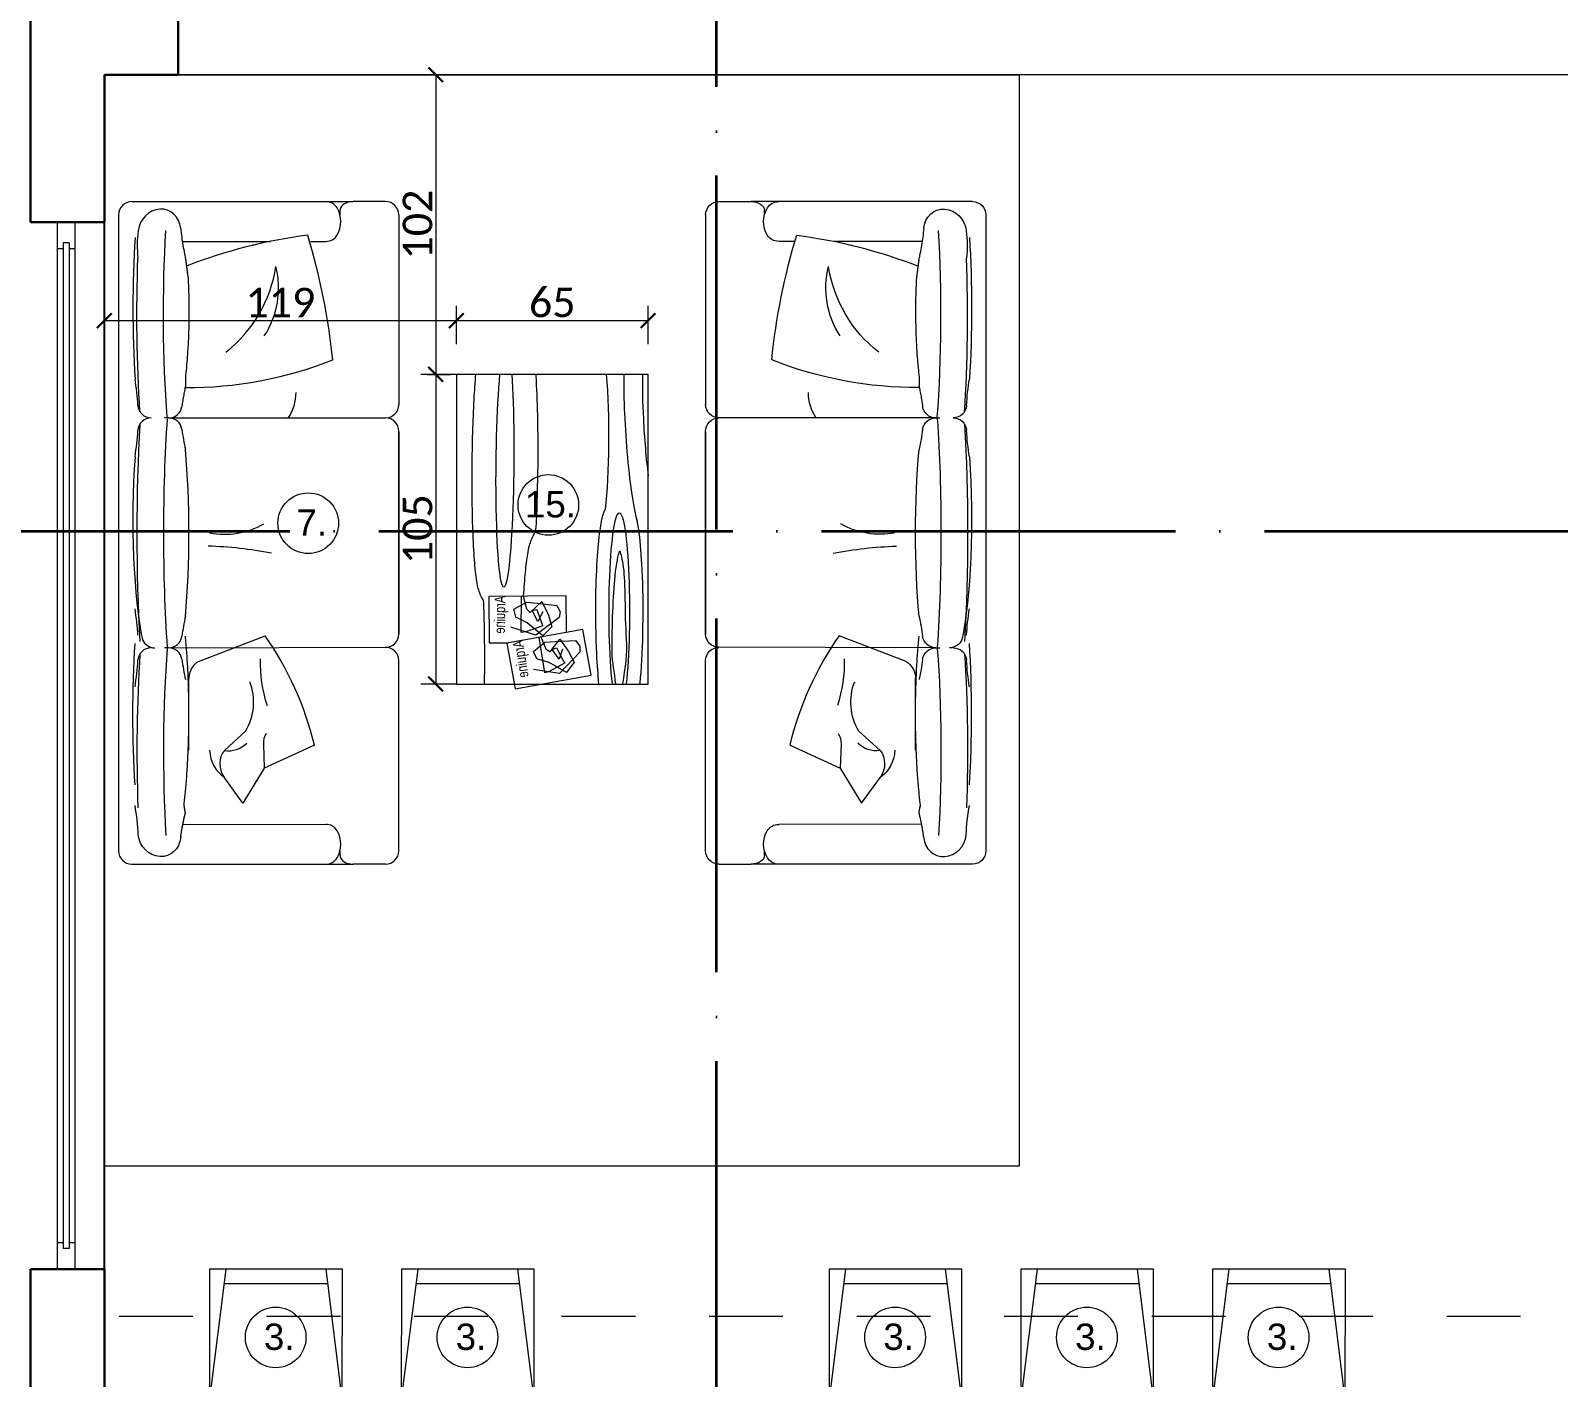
# Model space of a CAD drawing. Header units: centimetres. Extents: x -26724 to 60145, y -23645 to 6771.
# Drawn here: x -20015 to -19497, y -1712 to -1255 of the extents above; entities that cross this region are included whole.
import ezdxf

# ---------------------------------------------------------------- set-up
doc = ezdxf.new("R2010")
doc.units = ezdxf.units.CM
doc.linetypes.add('ACAD_ISO04W100', pattern=[30, 24, -3, 0, -3])
doc.linetypes.add('DALEKOVOD_VN', pattern=[5, 2.5, -2.5])
doc.layers.add('3.IZGLED 2', color=7, linetype='Continuous', lineweight=9, true_color=0x4a4a4a)
doc.layers.add('IZGLED 2', color=253, linetype='Continuous', lineweight=9, true_color=0x828282)
for name, color, linetype, lineweight in [('4.KOTE', 88, 'Continuous', 15), ('namestaj', 8, 'Continuous', 9), ('namjestaj', 150, 'Continuous', 5), ('prozori', 140, 'Continuous', 13), ('zid', 7, 'Continuous', 40)]:
    doc.layers.add(name, color=color, linetype=linetype, lineweight=lineweight)
doc.layers.add('pozicije', color=7, linetype='Continuous')
doc.styles.add('0.15', font='arial.ttf', dxfattribs={"height": 0.15})
doc.styles.add('Gerardo I', font='techl___.ttf', dxfattribs={"width": 0.9, "height": 0.3})
doc.styles.get("Standard").update_dxf_attribs({"font": 'calibri.ttf'})
doc.dimstyles.new('ja 1 50', dxfattribs={"dimtxt": 10, "dimasz": 5, "dimexe": 5, "dimexo": 5, "dimgap": 1, "dimtad": 1, "dimdec": 0, "dimtxsty": 'Standard', "dimblk": 'ARCHTICK', "dimcen": 2.5, "dimclrd": 256, "dimclrt": 7, "dimadec": 0, "dimazin": 0, "dimtfac": 1, "dimtdec": 0, "dimtix": 1, "dimtmove": 1, "dimatfit": 3, "dimldrblk": 'ARCHTICK', "dimfxl": 10, "dimfxlon": 1, "dimlwd": 0, "dimlwe": 9, "dimarcsym": 0})

# ---------------------------------------------------------------- blocks, each defined once
blk = doc.blocks.new('hzzzzzzz')
at = {"layer": 'namjestaj', "transparency": 33554687}
for p, q in [((620.48, 1677.08, 13.5), (626.13, 1722.08, 13.5)), ((620.5, 1722.08, 13.5), (620.48, 1677.08, 13.5)), ((665.5, 1722.06, 13.5), (620.5, 1722.08, 13.5)), ((620.5, 1722.08, 13.5), (620.5, 1722.08, 13.5)), ((659.88, 1722.06, 13.5), (665.48, 1677.06, 13.5)), ((665.48, 1677.06, 13.5), (665.5, 1722.06, 13.5)), ((660.5, 1717.06, 13.5), (625.5, 1717.08, 13.5)), ((620.48, 1677.08, 13.5), (665.48, 1677.06, 13.5)), ((609.86, 1582.06, 13.5), (609.86, 1662.06, 13.5)), ((609.86, 1662.06, 13.5), (674.86, 1662.06, 13.5)), ((674.86, 1662.06, 13.5), (674.86, 1582.06, 13.5)), ((674.86, 1582.06, 13.5), (609.86, 1582.06, 13.5)), ((609.86, 1582.06, 13.5), (609.86, 1582.06, 13.5)), ((620.48, 1567.04, 13.5), (665.48, 1567.06, 13.5)), ((620.48, 1567.04, 13.5), (626.13, 1522.04, 13.5)), ((620.5, 1522.04, 13.5), (620.48, 1567.04, 13.5)), ((659.88, 1522.06, 13.5), (665.48, 1567.06, 13.5)), ((665.48, 1567.06, 13.5), (665.5, 1522.06, 13.5)), ((660.5, 1527.06, 13.5), (625.5, 1527.04, 13.5)), ((665.5, 1522.06, 13.5), (620.5, 1522.04, 13.5)), ((620.5, 1522.04, 13.5), (620.5, 1522.04, 13.5))]:
    blk.add_line(p, q, dxfattribs=at)
blk = doc.blocks.new('_ArchTick')
at = {"color": 0, "linetype": 'ByBlock', "const_width": 0.15}
blk.add_lwpolyline([(-0.5, -0.5), (0.5, 0.5)], dxfattribs=at)
blk = doc.blocks.new('*D2440')
at = {"layer": '4.KOTE', "color": 0, "lineweight": 9, "transparency": 16777216}
for p, q in [((-19880.63, -1270.26), (-19872.76, -1270.26)), ((-19880.63, -1371.83), (-19872.76, -1371.83))]:
    blk.add_line(p, q, dxfattribs=at)
at = {"layer": '4.KOTE', "lineweight": 0, "transparency": 16777216}
blk.add_line((-19877.76, -1270.26), (-19877.76, -1371.83), dxfattribs=at)
at = {"layer": 'Defpoints', "color": 0, "transparency": 16777216}
for p in [(-19883.8, -1270.26, 13.5), (-19883.8, -1371.83, 13.5), (-19877.76, -1371.83)]:
    blk.add_point(p, dxfattribs=at)
at = {"layer": '4.KOTE', "lineweight": 0, "transparency": 16777216, "xscale": 5, "yscale": 5, "zscale": 5}
for p, rotation in [((-19877.76, -1270.26), 90), ((-19877.76, -1371.83), 270)]:
    blk.add_blockref('_ArchTick', p, dxfattribs=dict(at, rotation=rotation))
at = {"layer": '4.KOTE', "color": 7, "transparency": 16777216, "insert": (-19883.89, -1321.04), "char_height": 10, "attachment_point": 5, "rotation": 90}
blk.add_mtext('102', dxfattribs=at)
blk = doc.blocks.new('*D2441')
at = {"layer": '4.KOTE', "color": 0, "lineweight": 9, "transparency": 16777216}
for p, q in [((-19870.76, -1371.83), (-19882.76, -1371.83)), ((-19870.76, -1476.83), (-19882.76, -1476.83))]:
    blk.add_line(p, q, dxfattribs=at)
at = {"layer": '4.KOTE', "lineweight": 0, "transparency": 16777216}
blk.add_line((-19877.76, -1371.83), (-19877.76, -1476.83), dxfattribs=at)
at = {"layer": 'Defpoints', "color": 0, "transparency": 16777216}
for p in [(-19864.76, -1371.83, 13.5), (-19877.76, -1476.83), (-19864.76, -1476.83, 13.5)]:
    blk.add_point(p, dxfattribs=at)
at = {"layer": '4.KOTE', "lineweight": 0, "transparency": 16777216, "xscale": 5, "yscale": 5, "zscale": 5}
for p, rotation in [((-19877.76, -1371.83), 90), ((-19877.76, -1476.83), 270)]:
    blk.add_blockref('_ArchTick', p, dxfattribs=dict(at, rotation=rotation))
at = {"layer": '4.KOTE', "color": 7, "transparency": 16777216, "insert": (-19883.89, -1424.33), "char_height": 10, "attachment_point": 5, "rotation": 90}
blk.add_mtext('105', dxfattribs=at)
blk = doc.blocks.new('*D2524')
at = {"layer": '4.KOTE', "color": 0, "lineweight": 9, "transparency": 16777216}
for p, q in [((-19990.07, -1359.86), (-19990.07, -1348.62)), ((-19870.76, -1361.59), (-19870.76, -1348.62))]:
    blk.add_line(p, q, dxfattribs=at)
at = {"layer": '4.KOTE', "lineweight": 0, "transparency": 16777216}
blk.add_line((-19990.07, -1353.62), (-19870.76, -1353.62), dxfattribs=at)
at = {"layer": 'Defpoints', "color": 0, "transparency": 16777216}
for p in [(-19870.76, -1353.62), (-19990.07, -1363.88, 13.5), (-19870.76, -1371.83, 13.5)]:
    blk.add_point(p, dxfattribs=at)
at = {"layer": '4.KOTE', "lineweight": 0, "transparency": 16777216, "xscale": 5, "yscale": 5, "zscale": 5, "rotation": 180}
blk.add_blockref('_ArchTick', (-19990.07, -1353.62), dxfattribs=at)
at = {"layer": '4.KOTE', "lineweight": 0, "transparency": 16777216, "xscale": 5, "yscale": 5, "zscale": 5}
blk.add_blockref('_ArchTick', (-19870.76, -1353.62), dxfattribs=at)
at = {"layer": '4.KOTE', "color": 7, "transparency": 16777216, "insert": (-19930.42, -1347.5), "char_height": 10, "attachment_point": 5}
blk.add_mtext('119', dxfattribs=at)
blk = doc.blocks.new('*D2525')
at = {"layer": '4.KOTE', "color": 0, "lineweight": 9, "transparency": 16777216}
for p, q in [((-19870.76, -1361.59), (-19870.76, -1348.62)), ((-19805.76, -1361.59), (-19805.76, -1348.62))]:
    blk.add_line(p, q, dxfattribs=at)
at = {"layer": '4.KOTE', "lineweight": 0, "transparency": 16777216}
blk.add_line((-19870.76, -1353.62), (-19805.76, -1353.62), dxfattribs=at)
at = {"layer": 'Defpoints', "color": 0, "transparency": 16777216}
for p in [(-19805.76, -1353.62), (-19870.76, -1371.83, 13.5), (-19805.76, -1371.83, 13.5)]:
    blk.add_point(p, dxfattribs=at)
at = {"layer": '4.KOTE', "lineweight": 0, "transparency": 16777216, "xscale": 5, "yscale": 5, "zscale": 5, "rotation": 180}
blk.add_blockref('_ArchTick', (-19870.76, -1353.62), dxfattribs=at)
at = {"layer": '4.KOTE', "lineweight": 0, "transparency": 16777216, "xscale": 5, "yscale": 5, "zscale": 5}
blk.add_blockref('_ArchTick', (-19805.76, -1353.62), dxfattribs=at)
at = {"layer": '4.KOTE', "color": 7, "transparency": 16777216, "insert": (-19838.26, -1347.5), "char_height": 10, "attachment_point": 5}
blk.add_mtext('65', dxfattribs=at)
blk = doc.blocks.new('HZZZZZHHHH')
at = {"layer": 'namjestaj', "ltscale": 0.3}
for p, q in [((-19470.76, 2220.88, 13.5), (-19395.68, 2220.9, 13.5)), ((-19400.18, 2216.4, 8.36), (-19400.18, 2217.93, 10.11)), ((-19384.76, 2220.9, 13.5), (-19395.68, 2220.9, 13.5)), ((-19475.26, 2216.38, 13.5), (-19475.26, 2000.74, 13.5)), ((-19380.26, 2216.4, 13.5), (-19380.26, 2151.87, 13.5)), ((-19453.64, 2207.38, 13.5), (-19423.81, 2207.39, 13.5)), ((-19410.22, 2207.39, 13.5), (-19405.02, 2207.39, 13.5)), ((-19380.26, 2151.87, 13.5), (-19380.26, 2151.86, 13.5)), ((-19380.26, 2151.87, 13.5), (-19380.26, 2151.86, 13.5)), ((-19458.26, 2147.54, 13.5), (-19459.7, 2147.54, 13.5)), ((-19457.22, 2147.56, 13.5), (-19384.76, 2147.56, 13.5)), ((-19380.26, 2074.27, 13.5), (-19380.26, 2143.06, 13.5)), ((-19380.26, 2142.87, 13.5), (-19380.26, 2074.27, 13.5)), ((-19448.2, 2064.96, 12.25), (-19425.58, 2073.71, 6.16)), ((-19380.26, 2074.27, 13.5), (-19380.26, 2074.25, 13.5)), ((-19380.26, 2074.27, 13.5), (-19380.26, 2074.25, 13.5)), ((-19380.26, 2074.27, 13.5), (-19380.26, 2074.25, 13.5)), ((-19458.26, 2069.58, 13.5), (-19459.7, 2069.58, 13.5)), ((-19457.22, 2069.59, 13.5), (-19384.36, 2069.77, 13.5)), ((-19380.26, 2000.74, 13.5), (-19380.26, 2065.27, 13.5)), ((-19451.41, 2034.88, 13.5), (-19451.41, 2059.27, 13.5)), ((-19432.19, 2041.33, 7.53), (-19439.38, 2034.77, 9.38)), ((-19426.18, 2036.98, 6.16), (-19425.91, 2028.76, 6.16)), ((-19408.86, 2036.64, 6.16), (-19425.91, 2028.76, 6.16)), ((-19433.12, 2016.95, 6.16), (-19439.51, 2025.74, 10.32)), ((-19425.91, 2028.76, 6.16), (-19433.12, 2016.95, 6.16)), ((-19453.49, 2009.75, 13.5), (-19405.02, 2009.74, 13.5)), ((-19433.12, 2009.95, 6.16), (-19433.12, 2009.95, 6.16)), ((-19400.18, 1999.2, 10.11), (-19400.18, 2000.8, 10.11)), ((-19470.76, 1996.24, 13.5), (-19395.68, 1996.24, 13.5)), ((-19384.76, 1996.24, 13.5), (-19395.68, 1996.24, 13.5))]:
    blk.add_line(p, q, dxfattribs=at)
for centre, radius, start, end in [((-19470.76, 2216.38, 13.5), 4.5, 90, 180), ((-19405.03, 2216.39, 13.5), 4.5, 31.22, 90.0176), ((-19408.75, 2214.14, 13.5), 8.85, 329.0017, 31.22), ((-19384.76, 2216.4, 13.5), 4.5, 0, 90), ((-19433.45, 2205.94, 13.5), 35.48, 171.8301, 186.7707), ((-19388.57, 2034.76, 8.36), 176.2, 97.3595, 111.1864), ((-19628.53, 2143.98, 8.36), 227.05, 5.8721, 16.771), ((-19405.02, 2211.89, 13.5), 4.5, 270.0176, 329.0017), ((-19428.43, 2201.76, 8.36), 4.5, 103.4233, 109.0697), ((-19467.15, 2205.83, 8.36), 45.76, 308.0811, 351.2668), ((-19450.75, 2191.61, 8.36), 29.73, 326.8211, 14.1568), ((-19451.66, 2290.71, 8.36), 132.86, 269.5575, 291.6367), ((-19558.54, 2146.44, 13.5), 90, 3.4086, 9.131), ((-19430.84, 2156.15, 13.5), 15.73, 326.4811, 0.0699), ((-19464.2, 2152.06, 13.5), 4.5, 183.4086, 269.7729), ((-19458.26, 2152.04, 13.5), 4.5, 270, 352.1844), ((-19384.76, 2152.06, 13.5), 4.5, 270, 0), ((-19464.2, 2143.06, 13.5), 4.5, 89.7729, 176.62), ((-19458.26, 2143.04, 13.5), 4.5, 7.8156, 90), ((-19384.76, 2143.06, 13.5), 4.5, 0, 90), ((-19558.54, 2148.63, 13.5), 90, 350.869, 356.62), ((-19364.64, 2155.89, 13.5), 90, 187.8156, 192.2542), ((-19439.37, 2134.76, 13.5), 26.68, 259.1122, 299.9004), ((-19447.83, 1981.65, 13.5), 122.43, 78.5213, 88.6457), ((-19558.54, 2068.49, 13.5), 90, 3.4043, 9.131), ((-19364.64, 2061.23, 13.5), 90, 167.7458, 172.1844), ((-19462.97, 2074.09, 13.5), 4.5, 203.272, 270.1799), ((-19458.26, 2074.08, 13.5), 4.5, 270, 352.1844), ((-19516.62, 2010.35, 6.16), 110.91, 13.7123, 34.8399), ((-19384.76, 2074.25, 13.5), 4.5, 270, 0), ((-19464.2, 2065.09, 13.5), 4.5, 90.1799, 176.6072), ((-19458.26, 2065.08, 13.5), 4.5, 7.8156, 90), ((-19384.76, 2065.25, 13.5), 4.5, 0, 90), ((-19558.54, 2070.68, 13.5), 90, 350.869, 356.6072), ((-19364.64, 2077.93, 13.5), 90, 187.8156, 192.2542), ((-19382.18, 2064.36, 6.16), 45.07, 178.1229, 198.4601), ((-19448.49, 2051.14, 7.53), 19.02, 328.9608, 21.4062), ((-19419.76, 2037.19, 6.16), 6.42, 148.0124, 181.8463), ((-19438.11, 2043.56, 6.16), 8.89, 261.746, 315.1248), ((-19533.31, 2003.98, 13.5), 64.77, 1.9114, 10.7686), ((-19405.02, 2005.24, 13.5), 4.5, 30.9983, 89.9824), ((-19408.75, 2003, 13.5), 8.85, 328.78, 30.9983), ((-19470.76, 2000.74, 13.5), 4.5, 180, 270), ((-19384.76, 2000.74, 13.5), 4.5, 270, 0), ((-19405.03, 2000.74, 13.5), 4.5, 269.9824, 328.78)]:
    blk.add_arc(centre, radius, start, end, dxfattribs=at)
at = {"layer": 'namjestaj', "ltscale": 0.3, "extrusion": (1.44749e-14, -0.752577, 0.658505)}
blk.add_arc((-19395.68, 1468.13, -1662.51), 4.5, 90, 180, dxfattribs=at)
at = {"layer": 'namjestaj', "ltscale": 0.3, "extrusion": (0.363078, -1.27341e-11, 0.931759)}
blk.add_arc((2059.27, 18122.5, -7049.8), 6.42, 27.5786, 90, dxfattribs=at)
at = {"layer": 'namjestaj', "ltscale": 0.3, "extrusion": (0.544987, -1.91155e-11, 0.838444)}
blk.add_arc((2035.79, 16298.92, -10585.64), 11.53, 94.5566, 150.6541, dxfattribs=at)
at = {"layer": 'namjestaj', "ltscale": 0.3, "extrusion": (0.612237, 0.073053, 0.787292)}
blk.add_arc((4318.39, 15008.95, -11745.48), 6.42, 35.3802, 125.3802, dxfattribs=at)
at = {"layer": 'namjestaj', "ltscale": 0.3, "extrusion": (-1.44749e-14, 0.752577, 0.658505)}
blk.add_arc((19395.68, -1308.87, 1511.21), 4.5, 360, 90, dxfattribs=at)
at = {"layer": 'namjestaj', "ltscale": 0.3}
for centre, major_axis, ratio, start_param, end_param in [((-19461.39, 2210.65, 13.5), (3.13, 7.15), 0.910767, -1.037843, 1.906765), ((-19463.16, 2184.71, 13.5), (0, 55.09), 0.131518, 1.12027, 2.021323), ((-19460, 2108.55, 13.5), (0, 79.15), 0.114245, 1.085884, 2.055259), ((-19450.99, 2108.56, 13.5), (0, 76.28), 0.118534, 1.038522, 2.103071), ((-19463.14, 2112.56, 13.5), (0.11, -48.49), 0.149739, 4.245967, 5.691284), ((-19458.66, 2108.56, 13.5), (0, -51.59), 0.140455, 0.991862, 2.149731), ((-19460, 2034.78, 13.5), (0.02, -69.93), 0.129311, 4.225608, 4.993748), ((-19450.99, 2034.49, 13.5), (0.01, -68.46), 0.132088, 4.178543, 5.14157)]:
    blk.add_ellipse(centre, major_axis=major_axis, ratio=ratio, start_param=start_param, end_param=end_param, dxfattribs=at)
at = {"layer": 'namjestaj', "ltscale": 0.3, "extrusion": (0, 0, -1)}
for centre, major_axis, ratio, start_param, end_param in [((-19450.99, 2182.63, 13.5), (0.01, 68.46), 0.132088, 4.178543, 5.141554), ((-19460, 2182.34, 13.5), (0.02, 69.93), 0.129311, 4.225608, 4.993713), ((-19463.16, 2047.07, 13.5), (0, -55.09), 0.131518, 1.12027, 2.021323), ((-19461.39, 2006.48, 13.5), (3.13, -7.15), 0.910767, -1.037843, 1.906765)]:
    blk.add_ellipse(centre, major_axis=major_axis, ratio=ratio, start_param=start_param, end_param=end_param, dxfattribs=at)
at = {"layer": 'namjestaj', "ltscale": 0.3}
for points, weights, knots in [([(-19454.19, 2211.82, 13.5), (-19453.68, 2206.7, 13.5), (-19452.59, 2201.68, 13.5), (-19452.13, 2198.19, 13.5), (-19451.67, 2194.7, 13.5), (-19450.8, 2176.98, 13.5), (-19452.59, 2161.59, 13.5), (-19452.59, 2159.94, 13.5), (-19452.59, 2158.29, 13.5), (-19453.33, 2154.88, 13.5), (-19453.8, 2151.43, 13.5)], [1, 0.998370734144, 1, 1, 1, 0.910997029173, 1, 1, 1, 0.999249945432, 1], [0, 0, 0, 0.114183, 0.114183, 1.114183, 1.114183, 1.964385, 1.964385, 2.964385, 2.964385, 3.041852, 3.041852, 3.041852]), ([(-19454.19, 2005.3, 13.5), (-19453.68, 2009.53, 13.5), (-19452.59, 2013.65, 13.5), (-19452.83, 2014.97, 13.5), (-19453.07, 2016.3, 13.5), (-19449.67, 2043.72, 13.5), (-19452.59, 2073.5, 13.5)], [1, 0.997620687936, 1, 1, 1, 0.805129852135, 1], [0, 0, 0, 0.137993, 0.137993, 1.137993, 1.137993, 2.407797, 2.407797, 2.407797])]:
    blk.add_rational_spline(points, weights, degree=2, knots=knots, dxfattribs=at)

msp = doc.modelspace()

# ---------------------------------------------------------------- linework, layer by layer
at = {"layer": '3.IZGLED 2', "ltscale": 12}
msp.add_line((-19480.07, -1270.26, 13.5), (-19965.07, -1270.26, 13.5), dxfattribs=at)
at = {"layer": '3.IZGLED 2', "color": 32, "linetype": 'DALEKOVOD_VN', "ltscale": 10, "true_color": 0xcd6928}
msp.add_line((-19310.07, -1691.26, 13.5), (-19990.05, -1691.26, 13.5), dxfattribs=at)
at = {"layer": '3.IZGLED 2', "ltscale": 12, "elevation": 13.5}
msp.add_lwpolyline([(-19680.05, -1640.26), (-19990.07, -1640.26), (-19990.07, -1270.26), (-19680.05, -1270.26)], close=True, dxfattribs=at)
at = {"layer": 'IZGLED 2', "color": 32, "linetype": 'ACAD_ISO04W100', "lineweight": 35, "ltscale": 5}
for p, q in [((-19782.61, -3075.56), (-19782.61, -1001.95)), ((-20197.29, -1425.03), (-17813.68, -1425.03))]:
    msp.add_line(p, q, dxfattribs=at)
at = {"layer": 'IZGLED 2', "lineweight": 25, "ltscale": 12}
msp.add_line((-19990.05, -1675.26, 13.5), (-19990.07, -1320.26, 13.5), dxfattribs=at)
at = {"layer": 'namestaj'}
for centre in [(-19839.58, -1416.11, 13.5), (-19920.96, -1422.31), (-19932, -1698.38, -27), (-19867, -1698.38, -27), (-19722.05, -1698.38, -40.5), (-19657.05, -1698.38, -40.5), (-19592.05, -1698.38, -40.5)]:
    msp.add_circle(centre, 10.27, dxfattribs=at)
at = {"layer": 'namjestaj', "ltscale": 0.3}
for p, q in [((-19870.76, -1371.83, 13.5), (-19870.76, -1476.83, 13.5)), ((-19805.76, -1371.83, 13.5), (-19870.76, -1371.83, 13.5)), ((-19805.76, -1476.83, 13.5), (-19805.76, -1371.83, 13.5)), ((-19851.26, -1451.48, 13.5), (-19847.01, -1449.1, 13.5)), ((-19848.75, -1459.35, 13.5), (-19848.65, -1447.08, 13.5)), ((-19848.06, -1447.07, 13.5), (-19847.02, -1451.33, 13.5)), ((-19847.01, -1449.1, 13.5), (-19843.36, -1449.47, 13.5)), ((-19845.74, -1452.54, 13.5), (-19841.77, -1448.87, 13.5)), ((-19843.36, -1449.47, 13.5), (-19836.66, -1450.23, 13.5)), ((-19841.77, -1448.87, 13.5), (-19839.57, -1453.46, 13.5)), ((-19850.61, -1454.2, 13.5), (-19851.26, -1451.48, 13.5)), ((-19846.71, -1456.1, 13.5), (-19850.61, -1454.2, 13.5)), ((-19847.02, -1451.33, 13.5), (-19845.74, -1452.54, 13.5)), ((-19845.01, -1451.92, 13.5), (-19843.46, -1451.56, 13.5)), ((-19843.15, -1455.58, 13.5), (-19845.01, -1451.92, 13.5)), ((-19835.87, -1454.33, 13.5), (-19843.83, -1460.31, 13.5)), ((-19843.46, -1451.56, 13.5), (-19841.81, -1456.43, 13.5)), ((-19841.49, -1452.39, 13.5), (-19843.15, -1455.58, 13.5)), ((-19839.57, -1453.46, 13.5), (-19838.37, -1457.39, 13.5)), ((-19836.66, -1450.23, 13.5), (-19835.54, -1452.4, 13.5)), ((-19835.54, -1452.4, 13.5), (-19835.87, -1454.33, 13.5)), ((-19843.83, -1460.31, 13.5), (-19852.28, -1457.51, 13.5)), ((-19847.22, -1459.12, 13.5), (-19848.75, -1459.35, 13.5)), ((-19841.43, -1457.12, 13.5), (-19847.22, -1459.12, 13.5)), ((-19841.5, -1460.46, 13.5), (-19846.71, -1456.1, 13.5)), ((-19841.81, -1456.43, 13.5), (-19841.43, -1457.12, 13.5)), ((-19838.37, -1457.39, 13.5), (-19841.5, -1460.46, 13.5)), ((-19844.57, -1465.75, 13.5), (-19840.78, -1462.69, 13.5)), ((-19840.78, -1473.09, 13.5), (-19842.73, -1460.97, 13.5)), ((-19842.15, -1460.87, 13.5), (-19840.41, -1464.89, 13.5)), ((-19840.78, -1462.69, 13.5), (-19837.11, -1462.44, 13.5)), ((-19840.41, -1464.89, 13.5), (-19838.95, -1465.87, 13.5)), ((-19838.95, -1465.87, 13.5), (-19835.65, -1461.59, 13.5)), ((-19838.34, -1465.14, 13.5), (-19836.87, -1464.52, 13.5)), ((-19835.89, -1468.44, 13.5), (-19838.34, -1465.14, 13.5)), ((-19837.11, -1462.44, 13.5), (-19830.39, -1462.08, 13.5)), ((-19836.87, -1464.52, 13.5), (-19834.42, -1469.05, 13.5)), ((-19834.79, -1465.01, 13.5), (-19835.89, -1468.44, 13.5)), ((-19835.65, -1461.59, 13.5), (-19832.71, -1465.75, 13.5)), ((-19830.39, -1462.08, 13.5), (-19828.92, -1464.03, 13.5)), ((-19828.92, -1464.03, 13.5), (-19828.92, -1465.99, 13.5)), ((-19843.47, -1468.32, 13.5), (-19844.57, -1465.75, 13.5)), ((-19839.31, -1469.54, 13.5), (-19843.47, -1468.32, 13.5)), ((-19833.44, -1472.97, 13.5), (-19839.31, -1469.54, 13.5)), ((-19833.93, -1469.66, 13.5), (-19839.31, -1472.6, 13.5)), ((-19828.92, -1465.99, 13.5), (-19835.77, -1473.21, 13.5)), ((-19834.42, -1469.05, 13.5), (-19833.93, -1469.66, 13.5)), ((-19830.88, -1469.42, 13.5), (-19833.44, -1472.97, 13.5)), ((-19832.71, -1465.75, 13.5), (-19830.88, -1469.42, 13.5)), ((-19835.77, -1473.21, 13.5), (-19844.57, -1471.87, 13.5)), ((-19839.31, -1472.6, 13.5), (-19840.78, -1473.09, 13.5)), ((-19870.76, -1476.83, 13.5), (-19805.76, -1476.83, 13.5))]:
    msp.add_line(p, q, dxfattribs=at)
at = {"layer": 'namjestaj', "ltscale": 0.3, "elevation": 13.5}
msp.add_lwpolyline([(-19833.43, -1459.31), (-19833.55, -1446.93), (-19859.74, -1447.19), (-19859.59, -1462.91), (-19853.2, -1462.85)], dxfattribs=at)
msp.add_lwpolyline([(-19853.65, -1462.93), (-19850.87, -1478.41), (-19825.1, -1473.79), (-19827.87, -1458.31)], close=True, dxfattribs=at)
at = {"layer": 'namjestaj', "ltscale": 0.3}
msp.add_arc((-19848.31, -1423.82, 13.5), 4.5, 327.6732, 357.0421, dxfattribs=at)
at = {"layer": 'namjestaj', "ltscale": 0.3, "extrusion": (0, 0, -1)}
for centre, major_axis, ratio, start_param, end_param in [((-19854.29, -1402.64, 13.5), (0.39, 41.31), 0.072793, 0.728351, 5.553444), ((-19822.64, -1392.69, 13.5), (0, 33.41), 0.103947, 0.896622, 2.413998), ((-19815.53, -1452.24, 13.5), (0, 33.41), 0.103947, 3.885659, 8.680712)]:
    msp.add_ellipse(centre, major_axis=major_axis, ratio=ratio, start_param=start_param, end_param=end_param, dxfattribs=at)
at = {"layer": 'namjestaj', "ltscale": 0.3}
msp.add_ellipse((-19809.89, -1392.26, 13.5), major_axis=(-2.24, 33.34), ratio=0.103947, start_param=0.90418, end_param=2.68889, dxfattribs=at)
for points, knots in [([(-19861.64, -1448.35, 13.5), (-19861.66, -1448.33, 13.5), (-19861.68, -1448.3, 13.5), (-19862.56, -1447.01, 13.5), (-19862.79, -1446.23, 13.5), (-19863.26, -1444.77, 13.5), (-19863.41, -1444.12, 13.5), (-19863.95, -1441.54, 13.5), (-19864.21, -1439.4, 13.5), (-19864.69, -1434.1, 13.5), (-19864.88, -1430.98, 13.5), (-19865.35, -1420.54, 13.5), (-19865.47, -1412.09, 13.5), (-19865.35, -1395.5, 13.5), (-19865.11, -1387.42, 13.5), (-19864.56, -1377.35, 13.5), (-19864.36, -1374.43, 13.5), (-19864.13, -1371.83, 13.5)], [3.243884, 3.243884, 3.243884, 3.243884, 3.246309, 3.246309, 3.355773, 3.355773, 3.465236, 3.465236, 3.770951, 3.770951, 4.076666, 4.076666, 4.688095, 4.688095, 5.26429, 5.26429, 5.52831, 5.52831, 5.52831, 5.52831]), ([(-19843.88, -1371.83, 13.5), (-19843.86, -1372.05, 13.5), (-19843.85, -1372.27, 13.5), (-19843.58, -1376.29, 13.5), (-19843.4, -1380.76, 13.5), (-19843.01, -1397.83, 13.5), (-19843.22, -1412.46, 13.5), (-19843.82, -1424.05, 13.5)], [0.748309, 0.748309, 0.748309, 0.748309, 0.770704, 0.770704, 1.150453, 1.150453, 2.103376, 2.103376, 2.103376, 2.103376]), ([(-19807.7, -1371.92, 13.5), (-19807.76, -1376.21, 13.5), (-19807.65, -1381.47, 13.5), (-19807.04, -1393.51, 13.5), (-19806.46, -1400.37, 13.5), (-19805.76, -1406.28, 13.5)], [0.90418, 0.90418, 0.90418, 0.90418, 1.413479, 1.413479, 2.022901, 2.022901, 2.022901, 2.022901]), ([(-19822.42, -1476.83, 13.5), (-19822.73, -1473.88, 13.5), (-19822.99, -1470.46, 13.5), (-19823.47, -1460.63, 13.5), (-19823.57, -1453.75, 13.5), (-19823.39, -1442.31, 13.5), (-19823.2, -1437.63, 13.5), (-19822.66, -1429.75, 13.5), (-19822.33, -1426.47, 13.5), (-19821.67, -1422.23, 13.5), (-19821.4, -1420.86, 13.5), (-19820.87, -1418.97, 13.5), (-19820.67, -1418.33, 13.5), (-19820.33, -1417.64, 13.5)], [3.906154, 3.906154, 3.906154, 3.906154, 4.272427, 4.272427, 4.863149, 4.863149, 5.296726, 5.296726, 5.691344, 5.691344, 5.930407, 5.930407, 6.070321, 6.070321, 6.070321, 6.070321]), ([(-19810.2, -1418.98, 13.5), (-19809.97, -1419.67, 13.5), (-19809.8, -1420.38, 13.5), (-19809.35, -1422.46, 13.5), (-19809.11, -1423.95, 13.5), (-19808.45, -1429.06, 13.5), (-19808.11, -1433.32, 13.5), (-19807.32, -1449.97, 13.5), (-19807.54, -1464.81, 13.5), (-19808.51, -1475.48, 13.5), (-19808.58, -1476.17, 13.5), (-19808.65, -1476.83, 13.5)], [0.305708, 0.305708, 0.305708, 0.305708, 0.447602, 0.447602, 0.678362, 0.678362, 1.139884, 1.139884, 2.29396, 2.29396, 2.376476, 2.376476, 2.376476, 2.376476]), ([(-19847.96, -1447.07, 13.5), (-19847.77, -1444.1, 13.5), (-19847.57, -1441.39, 13.5), (-19847.1, -1436.6, 13.5), (-19846.85, -1434.54, 13.5), (-19846.39, -1431.74, 13.5), (-19846.21, -1430.82, 13.5), (-19845.79, -1429.2, 13.5), (-19845.6, -1428.51, 13.5), (-19845.05, -1427.23, 13.5), (-19844.86, -1426.77, 13.5), (-19844.51, -1426.22, 13.5)], [5.3302936, 5.3302936, 5.3302936, 5.3302936, 5.5883166, 5.5883166, 5.8456071, 5.8456071, 5.9949899, 5.9949899, 6.1104567, 6.1104567, 6.1642325, 6.1642325, 6.1642325, 6.1642325]), ([(-19816.76, -1476.83, 13.5), (-19817.06, -1472.91, 13.5), (-19817.92, -1469.49, 13.5), (-19818.01, -1456.66, 13.5), (-19817.63, -1446.95, 13.5), (-19816.5, -1436, 13.5), (-19815.89, -1432.9, 13.5), (-19815.38, -1431.68, 13.5)], [4.338886, 4.338886, 4.338886, 4.338886, 4.641418, 4.641418, 5.497013, 5.497013, 6.042202, 6.042202, 6.042202, 6.042202]), ([(-19815.38, -1431.68, 13.5), (-19815, -1432.58, 13.5), (-19814.55, -1434.52, 13.5), (-19813.4, -1442.84, 13.5), (-19813.8, -1452.48, 13.5), (-19812.86, -1466.43, 13.5), (-19813.51, -1471.36, 13.5), (-19814.49, -1476.83, 13.5)], [0.240983, 0.240983, 0.240983, 0.240983, 0.64423, 0.64423, 1.499825, 1.499825, 1.948546, 1.948546, 1.948546, 1.948546]), ([(-19861.64, -1448.35, 13.5), (-19861.53, -1450.87, 13.5), (-19861.44, -1453.57, 13.5), (-19861.23, -1462.81, 13.5), (-19861.22, -1469.88, 13.5), (-19861.32, -1476.83, 13.5)], [0.9290277, 0.9290277, 0.9290277, 0.9290277, 1.1504532, 1.1504532, 1.6503749, 1.6503749, 1.6503749, 1.6503749])]:
    msp.add_open_spline(points, degree=3, knots=knots, dxfattribs=at)
at = {"layer": 'prozori'}
for p, q in [((-20006.05, -1320.26, 13.5), (-20006.05, -1675.26, 13.5)), ((-20000.05, -1320.26, 13.5), (-20000.05, -1675.26, 13.5)), ((-20004.05, -1329.26, 13.5), (-20006.05, -1329.26, 13.5)), ((-20004.05, -1327.26, 13.5), (-20004.05, -1668.26, 13.5)), ((-20002.05, -1327.26, 13.5), (-20004.05, -1327.26, 13.5)), ((-20002.05, -1327.26, 13.5), (-20002.05, -1668.26, 13.5)), ((-20000.05, -1329.26, 13.5), (-20002.05, -1329.26, 13.5)), ((-20004.05, -1666.26, 13.5), (-20006.05, -1666.26, 13.5)), ((-20000.05, -1666.26, 13.5), (-20002.05, -1666.26, 13.5)), ((-20002.05, -1668.26, 13.5), (-20004.05, -1668.26, 13.5))]:
    msp.add_line(p, q, dxfattribs=at)
at = {"layer": 'zid', "lineweight": 30}
for p, q in [((-20015.07, -1195.16, 13.5), (-20015.07, -1320.26, 13.5)), ((-19965.07, -1235.37, 13.5), (-19965.07, -1270.26, 13.5)), ((-19990.07, -1320.26, 13.5), (-19990.07, -1270.26, 13.5)), ((-19990.07, -1270.26, 13.5), (-19965.07, -1270.26, 13.5)), ((-20015.07, -1320.26, 13.5), (-19990.07, -1320.26, 13.5)), ((-20015.07, -1675.26, 13.5), (-20015.07, -1730.26, 13.5)), ((-20015.07, -1675.26, 13.5), (-19990.05, -1675.26, 13.5)), ((-19990.05, -1730.26, 13.5), (-19990.05, -1675.26, 13.5))]:
    msp.add_line(p, q, dxfattribs=at)

# ---------------------------------------------------------------- block references
for p in [(-20574.89, -3397.32, 13.5), (-20509.89, -3397.32, 13.5), (-20364.93, -3397.32), (-20299.93, -3397.32), (-20234.93, -3397.32)]:
    msp.add_blockref('hzzzzzzz', p)
at = {"layer": '4.KOTE'}
msp.add_blockref('HZZZZZHHHH', (-510, -3534.15), dxfattribs=at)
at = {"layer": '4.KOTE', "xscale": -1}
msp.add_blockref('HZZZZZHHHH', (-39166.53, -3534.15), dxfattribs=at)

# ---------------------------------------------------------------- texts
at = {"layer": 'namjestaj', "ltscale": 0.3, "style": 'Gerardo I', "text_generation_flag": 2, "width": 0.9}
for rotation, p in [(89.2016, (-19854.15, -1446.96, 13.5)), (98.8075, (-19848.18, -1461.77, 13.5))]:
    msp.add_text('Arquine', height=3.6, rotation=rotation, dxfattribs=at).set_placement(p)
at = {"layer": 'pozicije', "style": '0.15'}
for s, p in [('15.', (-19847.54, -1420.35, 13.5)), ('7.', (-19924.96, -1426.54)), ('3.', (-19936, -1702.62, -27)), ('3.', (-19871, -1702.62, -27)), ('3.', (-19726.04, -1702.62, -40.5)), ('3.', (-19661.04, -1702.62, -40.5)), ('3.', (-19596.04, -1702.62, -40.5))]:
    msp.add_text(s, height=8.93, dxfattribs=at).set_placement(p)

# ---------------------------------------------------------------- dimensions: what is measured, and where the dimension line sits
at = {"layer": '4.KOTE'}
for base, p1, p2, picture, middle in [((-19877.76, -1371.83), (-19883.8, -1270.26, 13.5), (-19883.8, -1371.83, 13.5), '*D2440', (-19883.89, -1321.04)), ((-19877.76, -1476.83), (-19864.76, -1371.83, 13.5), (-19864.76, -1476.83, 13.5), '*D2441', (-19883.89, -1424.33))]:
    dim = msp.add_linear_dim(base=base, p1=p1, p2=p2, angle=90, dimstyle='ja 1 50', dxfattribs=at)
    dim.commit()
    dim.dimension.update_dxf_attribs({"geometry": picture, "text_midpoint": middle})
for base, p1, p2, picture, middle in [((-19870.76, -1353.62), (-19990.07, -1363.88, 13.5), (-19870.76, -1371.83, 13.5), '*D2524', (-19930.42, -1347.5)), ((-19805.76, -1353.62), (-19870.76, -1371.83, 13.5), (-19805.76, -1371.83, 13.5), '*D2525', (-19838.26, -1347.5))]:
    dim = msp.add_linear_dim(base=base, p1=p1, p2=p2, dimstyle='ja 1 50', dxfattribs=at)
    dim.commit()
    dim.dimension.update_dxf_attribs({"geometry": picture, "text_midpoint": middle})

doc.saveas('drawing.dxf')
